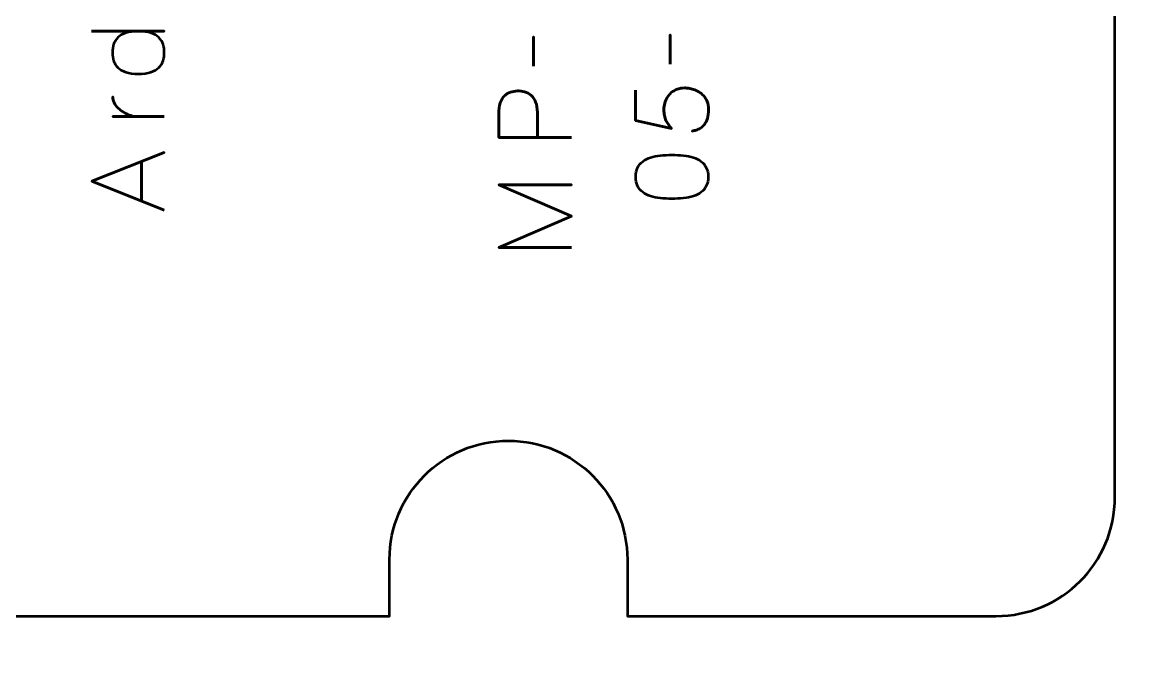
# Model space of a CAD drawing. Header units: centimetres. Extents: x -17.9 to -3, y -25.3 to -4.3.
# Drawn here: x -13.185 to -8.471, y -15.421 to -12.761 of the extents above; entities that cross this region are included whole.
import ezdxf

# ---------------------------------------------------------------- set-up
doc = ezdxf.new("R2010")
doc.units = ezdxf.units.CM
doc.header["$MEASUREMENT"] = 0
doc.layers.add('Layer 1', color=7, linetype='Continuous')

msp = doc.modelspace()

# ---------------------------------------------------------------- linework, layer by layer
at = {"layer": 'Layer 1', "color": 22, "lineweight": 53}
msp.add_open_spline([(-17.90003, -24.8499), (-17.90003, -24.8499), (-17.90003, -4.84994), (-17.90003, -4.84994), (-17.90003, -4.84994), (-17.90003, -4.57297), (-17.67694, -4.34998), (-17.39994, -4.34998), (-17.39994, -4.34998), (-17.39994, -4.34998), (-3.60007, -4.34998), (-3.60007, -4.34998), (-3.60007, -4.34998), (-3.32293, -4.34998), (-3.09997, -4.57297), (-3.09997, -4.84994), (-3.09997, -4.84994), (-3.09997, -4.84994), (-3.09997, -24.8499), (-3.09997, -24.8499), (-3.09997, -24.8499), (-3.09997, -25.1269), (-3.32293, -25.34999), (-3.60007, -25.34999), (-3.60007, -25.34999), (-3.60007, -25.34999), (-17.39994, -25.34999), (-17.39994, -25.34999), (-17.39994, -25.34999), (-17.67694, -25.34999), (-17.90003, -25.1269), (-17.90003, -24.8499)], degree=3, knots=[0, 0, 0, 0, 0.125, 0.125, 0.125, 0.125, 0.25, 0.25, 0.25, 0.25, 0.375, 0.375, 0.375, 0.375, 0.5, 0.5, 0.5, 0.5, 0.625, 0.625, 0.625, 0.625, 0.75, 0.75, 0.75, 0.75, 0.875, 0.875, 0.875, 0.875, 1, 1, 1, 1], dxfattribs=at)
at = {"layer": 'Layer 1', "color": 2, "lineweight": 53}
msp.add_open_spline([(-9.09156, -15.25852), (-9.09156, -15.25852), (-10.64151, -15.25852), (-10.64151, -15.25852), (-10.64151, -15.25852), (-10.64151, -15.25852), (-10.64151, -15.021), (-10.64151, -15.021), (-10.64151, -15.021), (-10.64151, -14.7449), (-10.86542, -14.521), (-11.14151, -14.521), (-11.14151, -14.521), (-11.4176, -14.521), (-11.64151, -14.7449), (-11.64151, -15.021), (-11.64151, -15.021), (-11.64151, -15.021), (-11.64151, -15.25852), (-11.64151, -15.25852), (-11.64151, -15.25852), (-11.64151, -15.25852), (-17.39146, -15.25852), (-17.39146, -15.25852), (-17.39146, -15.25852), (-17.66846, -15.25852), (-17.89156, -15.03543), (-17.89156, -14.75843), (-17.89156, -14.75843), (-17.89156, -14.75843), (-17.89156, -10.45857), (-17.89156, -10.45857), (-17.89156, -10.45857), (-17.89156, -10.18143), (-17.66846, -9.95847), (-17.39146, -9.95847), (-17.39146, -9.95847), (-17.39146, -9.95847), (-11.53001, -9.95847), (-11.53001, -9.95847), (-11.53001, -9.95847), (-11.53001, -9.95847), (-11.53001, -10.1415), (-11.53001, -10.1415), (-11.53001, -10.1415), (-11.53001, -10.4176), (-11.3061, -10.6415), (-11.03001, -10.6415), (-11.03001, -10.6415), (-10.75392, -10.6415), (-10.53001, -10.4176), (-10.53001, -10.1415), (-10.53001, -10.1415), (-10.53001, -10.1415), (-10.53001, -9.95847), (-10.53001, -9.95847), (-10.53001, -9.95847), (-10.53001, -9.95847), (-9.09156, -9.95847), (-9.09156, -9.95847), (-9.09156, -9.95847), (-8.81456, -9.95847), (-8.59146, -10.18143), (-8.59146, -10.45857), (-8.59146, -10.45857), (-8.59146, -10.45857), (-8.59146, -14.75843), (-8.59146, -14.75843), (-8.59146, -14.75843), (-8.59146, -15.03543), (-8.81456, -15.25852), (-9.09156, -15.25852)], degree=3, knots=[0, 0, 0, 0, 0.0555556, 0.0555556, 0.0555556, 0.0555556, 0.1111111, 0.1111111, 0.1111111, 0.1111111, 0.1666667, 0.1666667, 0.1666667, 0.1666667, 0.2222222, 0.2222222, 0.2222222, 0.2222222, 0.2777778, 0.2777778, 0.2777778, 0.2777778, 0.3333333, 0.3333333, 0.3333333, 0.3333333, 0.3888889, 0.3888889, 0.3888889, 0.3888889, 0.4444444, 0.4444444, 0.4444444, 0.4444444, 0.5, 0.5, 0.5, 0.5, 0.5555556, 0.5555556, 0.5555556, 0.5555556, 0.6111111, 0.6111111, 0.6111111, 0.6111111, 0.6666667, 0.6666667, 0.6666667, 0.6666667, 0.7222222, 0.7222222, 0.7222222, 0.7222222, 0.7777778, 0.7777778, 0.7777778, 0.7777778, 0.8333333, 0.8333333, 0.8333333, 0.8333333, 0.8888889, 0.8888889, 0.8888889, 0.8888889, 0.9444444, 0.9444444, 0.9444444, 0.9444444, 1, 1, 1, 1], dxfattribs=at)
at = {"layer": 'Layer 1', "color": 30, "lineweight": 53}
for points, knots in [([(-12.89472, -12.79752), (-12.89472, -12.79752), (-12.58865, -12.79752), (-12.58865, -12.79752), (-12.58865, -12.79752), (-12.58865, -12.79752), (-12.89472, -12.79752), (-12.89472, -12.79752)], [0, 0, 0, 0, 0.5, 0.5, 0.5, 0.5, 1, 1, 1, 1]), ([(-12.80709, -12.88769), (-12.80716, -12.87534), (-12.80547, -12.86377), (-12.80194, -12.85297), (-12.80194, -12.85297), (-12.79841, -12.84218), (-12.79248, -12.83265), (-12.78423, -12.8244), (-12.78423, -12.8244), (-12.77597, -12.81614), (-12.76476, -12.80972), (-12.75064, -12.80507), (-12.75064, -12.80507), (-12.73653, -12.80041), (-12.71897, -12.79801), (-12.69787, -12.79794), (-12.69787, -12.79794), (-12.67677, -12.79801), (-12.65921, -12.80041), (-12.64509, -12.80507), (-12.64509, -12.80507), (-12.63098, -12.80972), (-12.61976, -12.81614), (-12.61151, -12.8244), (-12.61151, -12.8244), (-12.60325, -12.83265), (-12.59733, -12.84218), (-12.5938, -12.85297), (-12.5938, -12.85297), (-12.59027, -12.86377), (-12.58858, -12.87534), (-12.58865, -12.88769), (-12.58865, -12.88769), (-12.58858, -12.90003), (-12.59027, -12.91161), (-12.5938, -12.92233), (-12.5938, -12.92233), (-12.59733, -12.93313), (-12.60325, -12.94258), (-12.61151, -12.95076), (-12.61151, -12.95076), (-12.61976, -12.95895), (-12.63098, -12.96537), (-12.64509, -12.96995), (-12.64509, -12.96995), (-12.65921, -12.97461), (-12.67677, -12.97694), (-12.69787, -12.97701), (-12.69787, -12.97701), (-12.71897, -12.97694), (-12.73653, -12.97461), (-12.75064, -12.96995), (-12.75064, -12.96995), (-12.76476, -12.96537), (-12.77597, -12.95895), (-12.78423, -12.95076), (-12.78423, -12.95076), (-12.79248, -12.94258), (-12.79841, -12.93313), (-12.80194, -12.92233), (-12.80194, -12.92233), (-12.80547, -12.91161), (-12.80716, -12.90003), (-12.80709, -12.88769)], [0, 0, 0, 0, 0.0625, 0.0625, 0.0625, 0.0625, 0.125, 0.125, 0.125, 0.125, 0.1875, 0.1875, 0.1875, 0.1875, 0.25, 0.25, 0.25, 0.25, 0.3125, 0.3125, 0.3125, 0.3125, 0.375, 0.375, 0.375, 0.375, 0.4375, 0.4375, 0.4375, 0.4375, 0.5, 0.5, 0.5, 0.5, 0.5625, 0.5625, 0.5625, 0.5625, 0.625, 0.625, 0.625, 0.625, 0.6875, 0.6875, 0.6875, 0.6875, 0.75, 0.75, 0.75, 0.75, 0.8125, 0.8125, 0.8125, 0.8125, 0.875, 0.875, 0.875, 0.875, 0.9375, 0.9375, 0.9375, 0.9375, 1, 1, 1, 1]), ([(-12.80709, -12.88769), (-12.80716, -12.87534), (-12.80547, -12.86377), (-12.80194, -12.85297), (-12.80194, -12.85297), (-12.79841, -12.84218), (-12.79248, -12.83265), (-12.78423, -12.8244), (-12.78423, -12.8244), (-12.77597, -12.81614), (-12.76476, -12.80972), (-12.75064, -12.80507), (-12.75064, -12.80507), (-12.73653, -12.80041), (-12.71897, -12.79801), (-12.69787, -12.79794), (-12.69787, -12.79794), (-12.67677, -12.79801), (-12.65921, -12.80041), (-12.64509, -12.80507), (-12.64509, -12.80507), (-12.63098, -12.80972), (-12.61976, -12.81614), (-12.61151, -12.8244), (-12.61151, -12.8244), (-12.60325, -12.83265), (-12.59733, -12.84218), (-12.5938, -12.85297), (-12.5938, -12.85297), (-12.59027, -12.86377), (-12.58858, -12.87534), (-12.58865, -12.88769), (-12.58865, -12.88769), (-12.58858, -12.90003), (-12.59027, -12.91161), (-12.5938, -12.92233), (-12.5938, -12.92233), (-12.59733, -12.93313), (-12.60325, -12.94258), (-12.61151, -12.95076), (-12.61151, -12.95076), (-12.61976, -12.95895), (-12.63098, -12.96537), (-12.64509, -12.96995), (-12.64509, -12.96995), (-12.65921, -12.97461), (-12.67677, -12.97694), (-12.69787, -12.97701), (-12.69787, -12.97701), (-12.71897, -12.97694), (-12.73653, -12.97461), (-12.75064, -12.96995), (-12.75064, -12.96995), (-12.76476, -12.96537), (-12.77597, -12.95895), (-12.78423, -12.95076), (-12.78423, -12.95076), (-12.79248, -12.94258), (-12.79841, -12.93313), (-12.80194, -12.92233), (-12.80194, -12.92233), (-12.80547, -12.91161), (-12.80716, -12.90003), (-12.80709, -12.88769)], [0, 0, 0, 0, 0.0625, 0.0625, 0.0625, 0.0625, 0.125, 0.125, 0.125, 0.125, 0.1875, 0.1875, 0.1875, 0.1875, 0.25, 0.25, 0.25, 0.25, 0.3125, 0.3125, 0.3125, 0.3125, 0.375, 0.375, 0.375, 0.375, 0.4375, 0.4375, 0.4375, 0.4375, 0.5, 0.5, 0.5, 0.5, 0.5625, 0.5625, 0.5625, 0.5625, 0.625, 0.625, 0.625, 0.625, 0.6875, 0.6875, 0.6875, 0.6875, 0.75, 0.75, 0.75, 0.75, 0.8125, 0.8125, 0.8125, 0.8125, 0.875, 0.875, 0.875, 0.875, 0.9375, 0.9375, 0.9375, 0.9375, 1, 1, 1, 1]), ([(-11.03658, -12.94422), (-11.03658, -12.94422), (-11.03658, -12.82103), (-11.03658, -12.82103), (-11.03658, -12.82103), (-11.03658, -12.82103), (-11.03658, -12.94422), (-11.03658, -12.94422)], [0, 0, 0, 0, 0.5, 0.5, 0.5, 0.5, 1, 1, 1, 1]), ([(-10.46127, -12.9368), (-10.46127, -12.9368), (-10.46127, -12.81361), (-10.46127, -12.81361), (-10.46127, -12.81361), (-10.46127, -12.81361), (-10.46127, -12.9368), (-10.46127, -12.9368)], [0, 0, 0, 0, 0.5, 0.5, 0.5, 0.5, 1, 1, 1, 1]), ([(-10.87698, -13.24478), (-10.87698, -13.24478), (-11.1822, -13.24478), (-11.1822, -13.24478), (-11.1822, -13.24478), (-11.1822, -13.24478), (-11.1822, -13.14741), (-11.1822, -13.14741), (-11.1822, -13.14741), (-11.18213, -13.12794), (-11.17994, -13.11193), (-11.17571, -13.0993), (-11.17571, -13.0993), (-11.17155, -13.08674), (-11.16576, -13.07686), (-11.15842, -13.06973), (-11.15842, -13.06973), (-11.15116, -13.06261), (-11.14283, -13.05753), (-11.13345, -13.05442), (-11.13345, -13.05442), (-11.12406, -13.05139), (-11.11426, -13.04963), (-11.10388, -13.0492), (-11.10388, -13.0492), (-11.09351, -13.04871), (-11.08335, -13.04991), (-11.07348, -13.05273), (-11.07348, -13.05273), (-11.0636, -13.05562), (-11.05464, -13.06049), (-11.04659, -13.06748), (-11.04659, -13.06748), (-11.03855, -13.07439), (-11.03213, -13.08377), (-11.0274, -13.09556), (-11.0274, -13.09556), (-11.02261, -13.10734), (-11.02021, -13.12194), (-11.02007, -13.13937), (-11.02007, -13.13937), (-11.02007, -13.13937), (-11.02007, -13.24478), (-11.02007, -13.24478), (-11.02007, -13.24478), (-11.02007, -13.24478), (-11.02007, -13.13937), (-11.02007, -13.13937), (-11.02007, -13.13937), (-11.02021, -13.1223), (-11.02261, -13.10783), (-11.0274, -13.09612), (-11.0274, -13.09612), (-11.03213, -13.08434), (-11.03855, -13.07495), (-11.04659, -13.0679), (-11.04659, -13.0679), (-11.05464, -13.06091), (-11.0636, -13.0559), (-11.07348, -13.05294), (-11.07348, -13.05294), (-11.08335, -13.04998), (-11.09351, -13.04871), (-11.10388, -13.0492), (-11.10388, -13.0492), (-11.11426, -13.04963), (-11.12406, -13.05139), (-11.13345, -13.05456), (-11.13345, -13.05456), (-11.14283, -13.05767), (-11.15116, -13.06289), (-11.15842, -13.07002), (-11.15842, -13.07002), (-11.16576, -13.07721), (-11.17155, -13.08709), (-11.17571, -13.09965), (-11.17571, -13.09965), (-11.17994, -13.11228), (-11.18213, -13.12815), (-11.1822, -13.14741), (-11.1822, -13.14741), (-11.1822, -13.14741), (-11.1822, -13.24478), (-11.1822, -13.24478), (-11.1822, -13.24478), (-11.1822, -13.24478), (-10.87698, -13.24478), (-10.87698, -13.24478)], [0, 0, 0, 0, 0.0454545, 0.0454545, 0.0454545, 0.0454545, 0.0909091, 0.0909091, 0.0909091, 0.0909091, 0.1363636, 0.1363636, 0.1363636, 0.1363636, 0.1818182, 0.1818182, 0.1818182, 0.1818182, 0.2272727, 0.2272727, 0.2272727, 0.2272727, 0.2727273, 0.2727273, 0.2727273, 0.2727273, 0.3181818, 0.3181818, 0.3181818, 0.3181818, 0.3636364, 0.3636364, 0.3636364, 0.3636364, 0.4090909, 0.4090909, 0.4090909, 0.4090909, 0.4545455, 0.4545455, 0.4545455, 0.4545455, 0.5, 0.5, 0.5, 0.5, 0.5454545, 0.5454545, 0.5454545, 0.5454545, 0.5909091, 0.5909091, 0.5909091, 0.5909091, 0.6363636, 0.6363636, 0.6363636, 0.6363636, 0.6818182, 0.6818182, 0.6818182, 0.6818182, 0.7272727, 0.7272727, 0.7272727, 0.7272727, 0.7727273, 0.7727273, 0.7727273, 0.7727273, 0.8181818, 0.8181818, 0.8181818, 0.8181818, 0.8636364, 0.8636364, 0.8636364, 0.8636364, 0.9090909, 0.9090909, 0.9090909, 0.9090909, 0.9545455, 0.9545455, 0.9545455, 0.9545455, 1, 1, 1, 1]), ([(-10.60689, -13.04644), (-10.60689, -13.04644), (-10.60689, -13.17344), (-10.60689, -13.17344), (-10.60689, -13.17344), (-10.60689, -13.17344), (-10.45534, -13.20731), (-10.45534, -13.20731), (-10.45534, -13.20731), (-10.46042, -13.20138), (-10.465, -13.19574), (-10.46903, -13.1903), (-10.46903, -13.1903), (-10.47305, -13.18494), (-10.47643, -13.1793), (-10.47926, -13.1733), (-10.47926, -13.1733), (-10.48208, -13.16737), (-10.4842, -13.1606), (-10.48568, -13.15298), (-10.48568, -13.15298), (-10.48716, -13.14543), (-10.48794, -13.1364), (-10.48794, -13.12603), (-10.48794, -13.12603), (-10.48794, -13.11756), (-10.48681, -13.10909), (-10.48448, -13.10063), (-10.48448, -13.10063), (-10.48222, -13.09216), (-10.47876, -13.08412), (-10.47418, -13.0765), (-10.47418, -13.0765), (-10.46952, -13.06881), (-10.46373, -13.06203), (-10.45675, -13.05611), (-10.45675, -13.05611), (-10.44976, -13.05011), (-10.44158, -13.04538), (-10.4322, -13.042), (-10.4322, -13.042), (-10.42281, -13.03854), (-10.41216, -13.03678), (-10.40031, -13.03671), (-10.40031, -13.03671), (-10.39593, -13.03663), (-10.39043, -13.03713), (-10.38394, -13.03812), (-10.38394, -13.03812), (-10.37745, -13.03903), (-10.37039, -13.04073), (-10.36291, -13.04313), (-10.36291, -13.04313), (-10.35543, -13.04552), (-10.34802, -13.04891), (-10.34069, -13.05321), (-10.34069, -13.05321), (-10.33335, -13.05752), (-10.32665, -13.06302), (-10.32058, -13.06965), (-10.32058, -13.06965), (-10.31451, -13.07629), (-10.30964, -13.08433), (-10.30597, -13.09371), (-10.30597, -13.09371), (-10.30238, -13.10317), (-10.30047, -13.11425), (-10.3004, -13.12687), (-10.3004, -13.12687), (-10.30047, -13.14197), (-10.30209, -13.15467), (-10.30513, -13.16497), (-10.30513, -13.16497), (-10.30823, -13.17528), (-10.31225, -13.18367), (-10.31733, -13.19016), (-10.31733, -13.19016), (-10.32241, -13.19672), (-10.32799, -13.2018), (-10.33405, -13.20547), (-10.33405, -13.20547), (-10.34012, -13.20914), (-10.34619, -13.21189), (-10.35226, -13.21373), (-10.35226, -13.21373), (-10.35833, -13.21556), (-10.3639, -13.21697), (-10.36898, -13.21789), (-10.36898, -13.21789), (-10.3639, -13.21697), (-10.35833, -13.21556), (-10.35226, -13.21373), (-10.35226, -13.21373), (-10.34619, -13.21189), (-10.34012, -13.20914), (-10.33405, -13.20547), (-10.33405, -13.20547), (-10.32799, -13.2018), (-10.32241, -13.19672), (-10.31733, -13.19016), (-10.31733, -13.19016), (-10.31225, -13.18367), (-10.30823, -13.17528), (-10.30513, -13.16497), (-10.30513, -13.16497), (-10.30209, -13.15467), (-10.30047, -13.14197), (-10.3004, -13.12687), (-10.3004, -13.12687), (-10.30047, -13.11425), (-10.30238, -13.10317), (-10.30597, -13.09371), (-10.30597, -13.09371), (-10.30964, -13.08433), (-10.31451, -13.07629), (-10.32058, -13.06965), (-10.32058, -13.06965), (-10.32665, -13.06302), (-10.33335, -13.05752), (-10.34069, -13.05321), (-10.34069, -13.05321), (-10.34802, -13.04891), (-10.35543, -13.04552), (-10.36291, -13.04313), (-10.36291, -13.04313), (-10.37039, -13.04073), (-10.37745, -13.03903), (-10.38394, -13.03812), (-10.38394, -13.03812), (-10.39043, -13.03713), (-10.39593, -13.03663), (-10.40031, -13.03671), (-10.40031, -13.03671), (-10.41216, -13.03678), (-10.42281, -13.03854), (-10.4322, -13.042), (-10.4322, -13.042), (-10.44158, -13.04538), (-10.44976, -13.05011), (-10.45675, -13.05611), (-10.45675, -13.05611), (-10.46373, -13.06203), (-10.46952, -13.06881), (-10.47418, -13.0765), (-10.47418, -13.0765), (-10.47876, -13.08412), (-10.48222, -13.09216), (-10.48448, -13.10063), (-10.48448, -13.10063), (-10.48681, -13.10909), (-10.48794, -13.11756), (-10.48794, -13.12603), (-10.48794, -13.12603), (-10.48794, -13.1364), (-10.48716, -13.14543), (-10.48568, -13.15298), (-10.48568, -13.15298), (-10.4842, -13.1606), (-10.48208, -13.16737), (-10.47926, -13.1733), (-10.47926, -13.1733), (-10.47643, -13.1793), (-10.47305, -13.18494), (-10.46903, -13.1903), (-10.46903, -13.1903), (-10.465, -13.19574), (-10.46042, -13.20138), (-10.45534, -13.20731), (-10.45534, -13.20731), (-10.45534, -13.20731), (-10.60689, -13.17344), (-10.60689, -13.17344), (-10.60689, -13.17344), (-10.60689, -13.17344), (-10.60689, -13.04644), (-10.60689, -13.04644)], [0, 0, 0, 0, 0.0227273, 0.0227273, 0.0227273, 0.0227273, 0.0454545, 0.0454545, 0.0454545, 0.0454545, 0.0681818, 0.0681818, 0.0681818, 0.0681818, 0.0909091, 0.0909091, 0.0909091, 0.0909091, 0.1136364, 0.1136364, 0.1136364, 0.1136364, 0.1363636, 0.1363636, 0.1363636, 0.1363636, 0.1590909, 0.1590909, 0.1590909, 0.1590909, 0.1818182, 0.1818182, 0.1818182, 0.1818182, 0.2045455, 0.2045455, 0.2045455, 0.2045455, 0.2272727, 0.2272727, 0.2272727, 0.2272727, 0.25, 0.25, 0.25, 0.25, 0.2727273, 0.2727273, 0.2727273, 0.2727273, 0.2954545, 0.2954545, 0.2954545, 0.2954545, 0.3181818, 0.3181818, 0.3181818, 0.3181818, 0.3409091, 0.3409091, 0.3409091, 0.3409091, 0.3636364, 0.3636364, 0.3636364, 0.3636364, 0.3863636, 0.3863636, 0.3863636, 0.3863636, 0.4090909, 0.4090909, 0.4090909, 0.4090909, 0.4318182, 0.4318182, 0.4318182, 0.4318182, 0.4545455, 0.4545455, 0.4545455, 0.4545455, 0.4772727, 0.4772727, 0.4772727, 0.4772727, 0.5, 0.5, 0.5, 0.5, 0.5227273, 0.5227273, 0.5227273, 0.5227273, 0.5454545, 0.5454545, 0.5454545, 0.5454545, 0.5681818, 0.5681818, 0.5681818, 0.5681818, 0.5909091, 0.5909091, 0.5909091, 0.5909091, 0.6136364, 0.6136364, 0.6136364, 0.6136364, 0.6363636, 0.6363636, 0.6363636, 0.6363636, 0.6590909, 0.6590909, 0.6590909, 0.6590909, 0.6818182, 0.6818182, 0.6818182, 0.6818182, 0.7045455, 0.7045455, 0.7045455, 0.7045455, 0.7272727, 0.7272727, 0.7272727, 0.7272727, 0.75, 0.75, 0.75, 0.75, 0.7727273, 0.7727273, 0.7727273, 0.7727273, 0.7954545, 0.7954545, 0.7954545, 0.7954545, 0.8181818, 0.8181818, 0.8181818, 0.8181818, 0.8409091, 0.8409091, 0.8409091, 0.8409091, 0.8636364, 0.8636364, 0.8636364, 0.8636364, 0.8863636, 0.8863636, 0.8863636, 0.8863636, 0.9090909, 0.9090909, 0.9090909, 0.9090909, 0.9318182, 0.9318182, 0.9318182, 0.9318182, 0.9545455, 0.9545455, 0.9545455, 0.9545455, 0.9772727, 0.9772727, 0.9772727, 0.9772727, 1, 1, 1, 1]), ([(-12.69956, -13.15735), (-12.70937, -13.15756), (-12.71932, -13.15608), (-12.72934, -13.15298), (-12.72934, -13.15298), (-12.73936, -13.14987), (-12.74895, -13.14557), (-12.75812, -13.14006), (-12.75812, -13.14006), (-12.7673, -13.13449), (-12.77541, -13.12814), (-12.78261, -13.12094), (-12.78261, -13.12094), (-12.7898, -13.11382), (-12.79545, -13.1062), (-12.79961, -13.09823), (-12.79961, -13.09823), (-12.80377, -13.09025), (-12.80582, -13.08235), (-12.80582, -13.07438), (-12.80582, -13.07438), (-12.80582, -13.08235), (-12.80377, -13.09025), (-12.79961, -13.09823), (-12.79961, -13.09823), (-12.79545, -13.1062), (-12.7898, -13.11382), (-12.78261, -13.12094), (-12.78261, -13.12094), (-12.77541, -13.12814), (-12.7673, -13.13449), (-12.75812, -13.14006), (-12.75812, -13.14006), (-12.74895, -13.14557), (-12.73936, -13.14987), (-12.72934, -13.15298), (-12.72934, -13.15298), (-12.71932, -13.15608), (-12.70937, -13.15756), (-12.69956, -13.15735)], [0, 0, 0, 0, 0.1, 0.1, 0.1, 0.1, 0.2, 0.2, 0.2, 0.2, 0.3, 0.3, 0.3, 0.3, 0.4, 0.4, 0.4, 0.4, 0.5, 0.5, 0.5, 0.5, 0.6, 0.6, 0.6, 0.6, 0.7, 0.7, 0.7, 0.7, 0.8, 0.8, 0.8, 0.8, 0.9, 0.9, 0.9, 0.9, 1, 1, 1, 1]), ([(-12.58865, -13.15735), (-12.58865, -13.15735), (-12.80582, -13.15735), (-12.80582, -13.15735), (-12.80582, -13.15735), (-12.80582, -13.15735), (-12.58865, -13.15735), (-12.58865, -13.15735)], [0, 0, 0, 0, 0.5, 0.5, 0.5, 0.5, 1, 1, 1, 1]), ([(-12.58865, -13.5502), (-12.58865, -13.5502), (-12.89387, -13.42913), (-12.89387, -13.42913), (-12.89387, -13.42913), (-12.89387, -13.42913), (-12.58865, -13.30763), (-12.58865, -13.30763), (-12.58865, -13.30763), (-12.58865, -13.30763), (-12.89387, -13.42913), (-12.89387, -13.42913), (-12.89387, -13.42913), (-12.89387, -13.42913), (-12.58865, -13.5502), (-12.58865, -13.5502)], [0, 0, 0, 0, 0.25, 0.25, 0.25, 0.25, 0.5, 0.5, 0.5, 0.5, 0.75, 0.75, 0.75, 0.75, 1, 1, 1, 1]), ([(-10.30167, -13.4105), (-10.30174, -13.39569), (-10.30435, -13.38292), (-10.30943, -13.37226), (-10.30943, -13.37226), (-10.31451, -13.36168), (-10.32178, -13.35286), (-10.33102, -13.34581), (-10.33102, -13.34581), (-10.34033, -13.33882), (-10.35134, -13.33332), (-10.36404, -13.32923), (-10.36404, -13.32923), (-10.37674, -13.3252), (-10.39064, -13.32231), (-10.40588, -13.32069), (-10.40588, -13.32069), (-10.42112, -13.31899), (-10.43714, -13.31815), (-10.45407, -13.31822), (-10.45407, -13.31822), (-10.47093, -13.31815), (-10.48695, -13.31899), (-10.50212, -13.32069), (-10.50212, -13.32069), (-10.51729, -13.32231), (-10.53126, -13.3252), (-10.54396, -13.32923), (-10.54396, -13.32923), (-10.55659, -13.33332), (-10.56759, -13.33882), (-10.57698, -13.34581), (-10.57698, -13.34581), (-10.58629, -13.35286), (-10.59356, -13.36168), (-10.59864, -13.37226), (-10.59864, -13.37226), (-10.60379, -13.38292), (-10.6064, -13.39569), (-10.60647, -13.4105), (-10.60647, -13.4105), (-10.6064, -13.42532), (-10.60379, -13.43809), (-10.59864, -13.44875), (-10.59864, -13.44875), (-10.59356, -13.45933), (-10.58629, -13.46815), (-10.57698, -13.4752), (-10.57698, -13.4752), (-10.56759, -13.48219), (-10.55659, -13.48769), (-10.54396, -13.49178), (-10.54396, -13.49178), (-10.53126, -13.49581), (-10.51729, -13.4987), (-10.50212, -13.50032), (-10.50212, -13.50032), (-10.48695, -13.50201), (-10.47093, -13.50286), (-10.45407, -13.50279), (-10.45407, -13.50279), (-10.43714, -13.50286), (-10.42112, -13.50201), (-10.40588, -13.50032), (-10.40588, -13.50032), (-10.39064, -13.4987), (-10.37674, -13.49581), (-10.36404, -13.49178), (-10.36404, -13.49178), (-10.35134, -13.48769), (-10.34033, -13.48219), (-10.33102, -13.4752), (-10.33102, -13.4752), (-10.32178, -13.46815), (-10.31451, -13.45933), (-10.30943, -13.44875), (-10.30943, -13.44875), (-10.30435, -13.43809), (-10.30174, -13.42532), (-10.30167, -13.4105)], [0, 0, 0, 0, 0.05, 0.05, 0.05, 0.05, 0.1, 0.1, 0.1, 0.1, 0.15, 0.15, 0.15, 0.15, 0.2, 0.2, 0.2, 0.2, 0.25, 0.25, 0.25, 0.25, 0.3, 0.3, 0.3, 0.3, 0.35, 0.35, 0.35, 0.35, 0.4, 0.4, 0.4, 0.4, 0.45, 0.45, 0.45, 0.45, 0.5, 0.5, 0.5, 0.5, 0.55, 0.55, 0.55, 0.55, 0.6, 0.6, 0.6, 0.6, 0.65, 0.65, 0.65, 0.65, 0.7, 0.7, 0.7, 0.7, 0.75, 0.75, 0.75, 0.75, 0.8, 0.8, 0.8, 0.8, 0.85, 0.85, 0.85, 0.85, 0.9, 0.9, 0.9, 0.9, 0.95, 0.95, 0.95, 0.95, 1, 1, 1, 1]), ([(-10.30167, -13.4105), (-10.30174, -13.39569), (-10.30435, -13.38292), (-10.30943, -13.37226), (-10.30943, -13.37226), (-10.31451, -13.36168), (-10.32178, -13.35286), (-10.33102, -13.34581), (-10.33102, -13.34581), (-10.34033, -13.33882), (-10.35134, -13.33332), (-10.36404, -13.32923), (-10.36404, -13.32923), (-10.37674, -13.3252), (-10.39064, -13.32231), (-10.40588, -13.32069), (-10.40588, -13.32069), (-10.42112, -13.31899), (-10.43714, -13.31815), (-10.45407, -13.31822), (-10.45407, -13.31822), (-10.47093, -13.31815), (-10.48695, -13.31899), (-10.50212, -13.32069), (-10.50212, -13.32069), (-10.51729, -13.32231), (-10.53126, -13.3252), (-10.54396, -13.32923), (-10.54396, -13.32923), (-10.55659, -13.33332), (-10.56759, -13.33882), (-10.57698, -13.34581), (-10.57698, -13.34581), (-10.58629, -13.35286), (-10.59356, -13.36168), (-10.59864, -13.37226), (-10.59864, -13.37226), (-10.60379, -13.38292), (-10.6064, -13.39569), (-10.60647, -13.4105), (-10.60647, -13.4105), (-10.6064, -13.42532), (-10.60379, -13.43809), (-10.59864, -13.44875), (-10.59864, -13.44875), (-10.59356, -13.45933), (-10.58629, -13.46815), (-10.57698, -13.4752), (-10.57698, -13.4752), (-10.56759, -13.48219), (-10.55659, -13.48769), (-10.54396, -13.49178), (-10.54396, -13.49178), (-10.53126, -13.49581), (-10.51729, -13.4987), (-10.50212, -13.50032), (-10.50212, -13.50032), (-10.48695, -13.50201), (-10.47093, -13.50286), (-10.45407, -13.50279), (-10.45407, -13.50279), (-10.43714, -13.50286), (-10.42112, -13.50201), (-10.40588, -13.50032), (-10.40588, -13.50032), (-10.39064, -13.4987), (-10.37674, -13.49581), (-10.36404, -13.49178), (-10.36404, -13.49178), (-10.35134, -13.48769), (-10.34033, -13.48219), (-10.33102, -13.4752), (-10.33102, -13.4752), (-10.32178, -13.46815), (-10.31451, -13.45933), (-10.30943, -13.44875), (-10.30943, -13.44875), (-10.30435, -13.43809), (-10.30174, -13.42532), (-10.30167, -13.4105)], [0, 0, 0, 0, 0.05, 0.05, 0.05, 0.05, 0.1, 0.1, 0.1, 0.1, 0.15, 0.15, 0.15, 0.15, 0.2, 0.2, 0.2, 0.2, 0.25, 0.25, 0.25, 0.25, 0.3, 0.3, 0.3, 0.3, 0.35, 0.35, 0.35, 0.35, 0.4, 0.4, 0.4, 0.4, 0.45, 0.45, 0.45, 0.45, 0.5, 0.5, 0.5, 0.5, 0.55, 0.55, 0.55, 0.55, 0.6, 0.6, 0.6, 0.6, 0.65, 0.65, 0.65, 0.65, 0.7, 0.7, 0.7, 0.7, 0.75, 0.75, 0.75, 0.75, 0.8, 0.8, 0.8, 0.8, 0.85, 0.85, 0.85, 0.85, 0.9, 0.9, 0.9, 0.9, 0.95, 0.95, 0.95, 0.95, 1, 1, 1, 1]), ([(-12.68475, -13.5121), (-12.68475, -13.5121), (-12.68475, -13.34616), (-12.68475, -13.34616), (-12.68475, -13.34616), (-12.68475, -13.34616), (-12.68475, -13.5121), (-12.68475, -13.5121)], [0, 0, 0, 0, 0.5, 0.5, 0.5, 0.5, 1, 1, 1, 1]), ([(-10.87698, -13.70748), (-10.87698, -13.70748), (-11.1822, -13.70748), (-11.1822, -13.70748), (-11.1822, -13.70748), (-11.1822, -13.70748), (-10.87698, -13.57625), (-10.87698, -13.57625), (-10.87698, -13.57625), (-10.87698, -13.57625), (-11.1822, -13.44459), (-11.1822, -13.44459), (-11.1822, -13.44459), (-11.1822, -13.44459), (-10.87698, -13.44459), (-10.87698, -13.44459), (-10.87698, -13.44459), (-10.87698, -13.44459), (-11.1822, -13.44459), (-11.1822, -13.44459), (-11.1822, -13.44459), (-11.1822, -13.44459), (-10.87698, -13.57625), (-10.87698, -13.57625), (-10.87698, -13.57625), (-10.87698, -13.57625), (-11.1822, -13.70748), (-11.1822, -13.70748), (-11.1822, -13.70748), (-11.1822, -13.70748), (-10.87698, -13.70748), (-10.87698, -13.70748)], [0, 0, 0, 0, 0.125, 0.125, 0.125, 0.125, 0.25, 0.25, 0.25, 0.25, 0.375, 0.375, 0.375, 0.375, 0.5, 0.5, 0.5, 0.5, 0.625, 0.625, 0.625, 0.625, 0.75, 0.75, 0.75, 0.75, 0.875, 0.875, 0.875, 0.875, 1, 1, 1, 1])]:
    msp.add_open_spline(points, degree=3, knots=knots, dxfattribs=at)

doc.saveas('drawing.dxf')
